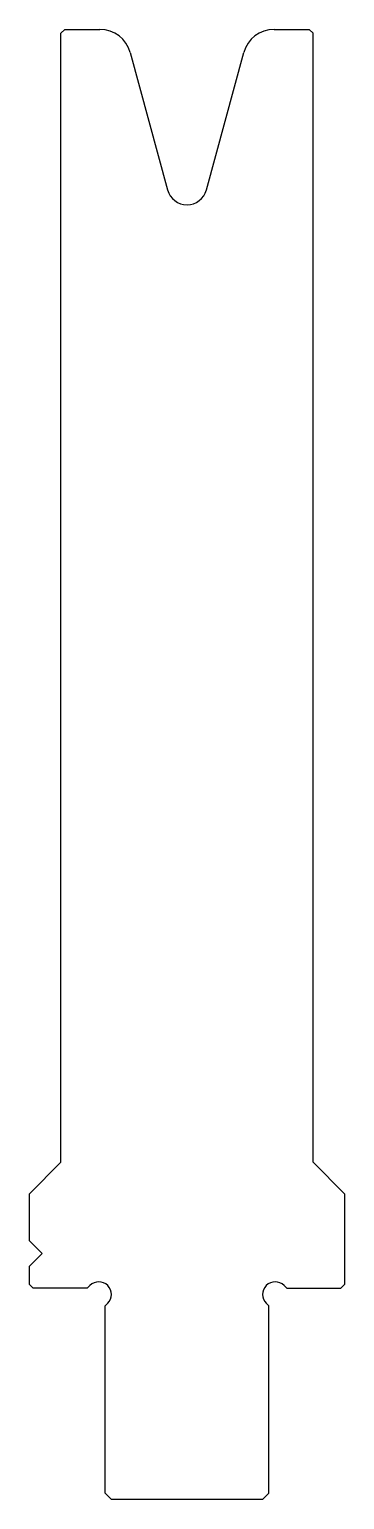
# Model space of a CAD drawing. Header units: metres. Extents: x -12 to 12, y -15 to 102.
import ezdxf

# ---------------------------------------------------------------- set-up
doc = ezdxf.new("R2010")
doc.units = ezdxf.units.M

msp = doc.modelspace()

# ---------------------------------------------------------------- linework, layer by layer
for p, q in [((-9.7, 101.8), (-10, 101.5)), ((-9.7, 101.8), (-6.912605, 101.8)), ((6.912605, 101.8), (9.7, 101.8)), ((10, 101.5), (9.7, 101.8)), ((-10, 11.8), (-10, 101.5)), ((10, 11.8), (10, 101.5)), ((-4.499663, 99.953999), (-1.544282, 89.050069)), ((1.544282, 89.050069), (4.499663, 99.953999)), ((-12.5, 9.3), (-10, 11.8)), ((12.5, 9.3), (10, 11.8)), ((-12.5, 5.55), (-12.5, 9.3)), ((12.5, 9.3), (12.5, 2.1)), ((-12.5, 5.55), (-11.5, 4.55)), ((-11.5, 4.55), (-12.5, 3.55)), ((-12.5, 2.1), (-12.5, 3.55)), ((-12.5, 2.1), (-12.2, 1.8)), ((-7.914214, 1.8), (-12.2, 1.8)), ((-7.707107, 2.007107), (-7.914214, 1.8)), ((7.707107, 2.007107), (7.914214, 1.8)), ((7.914214, 1.8), (12.2, 1.8)), ((12.2, 1.8), (12.5, 2.1)), ((-6.5, 0.385786), (-6.292893, 0.592893)), ((-6.5, -14.5), (-6.5, 0.385786)), ((6.5, 0.385786), (6.292893, 0.592893)), ((6.5, -14.5), (6.5, 0.385786)), ((-6.5, -14.5), (-6, -15)), ((6, -15), (-6, -15)), ((6, -15), (6.5, -14.5))]:
    msp.add_line(p, q)
for centre, radius, start, end in [((-6.912605, 99.3), 2.5, 15.165, 90), ((6.912605, 99.3), 2.5, 90, 164.835), ((0, 89.468628), 1.6, 195.165, 344.835), ((-7, 1.3), 1, 315, 135), ((7, 1.3), 1, 45, 225)]:
    msp.add_arc(centre, radius, start, end)

doc.saveas('drawing.dxf')
